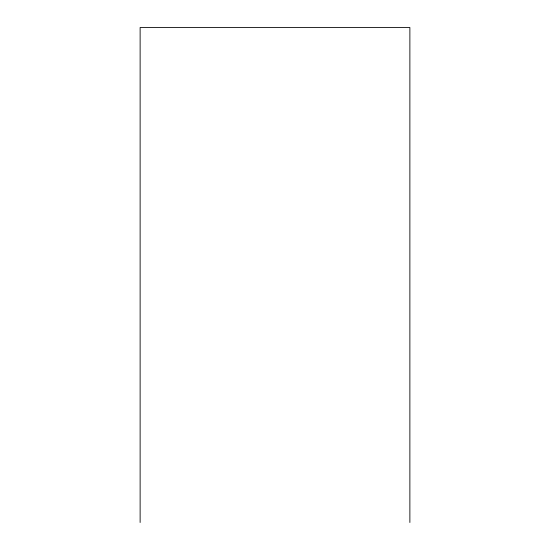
<?xml version="1.0" encoding="UTF-8"?>
<svg xmlns="http://www.w3.org/2000/svg" width="550" height="550" viewBox="0 0 550 550"><rect width="100%" height="100%" fill="white"/><g stroke="black" fill="none" stroke-linecap="round" stroke-linejoin="round"><path stroke-width="0.82" d="M409.874 522.5L409.874 27.5L140.126 27.5L140.126 522.5"/></g></svg>
